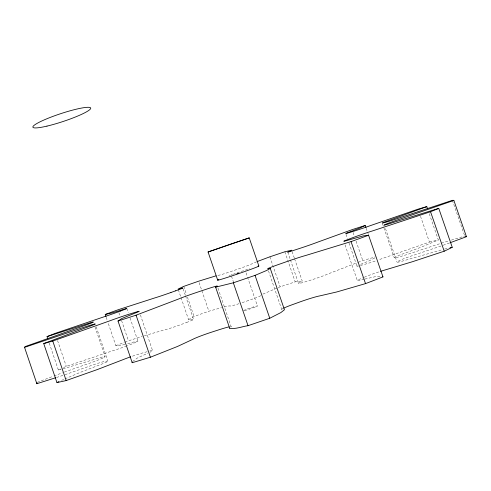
<?xml version="1.0" encoding="UTF-8"?>
<svg xmlns="http://www.w3.org/2000/svg" width="491" height="491" viewBox="0 0 491 491"><rect width="100%" height="100%" fill="white"/><g stroke="black" fill="none" stroke-linecap="round" stroke-linejoin="round"><path stroke-width="0.37" stroke-dasharray="2.46 1.84" d="M294.588 258.812L302.229 281.036L299.056 283.08A13.3 0.681 -18.7 0 0 306.353 281.496A158.765 9.212 -18.8 0 1 311.171 279.987A13.331 0.681 -18.7 0 0 327.436 274.187L357.479 262.532M186.457 322.526A13.275 0.681 -19 0 0 192.81 319.438L188.648 319.905L190.066 318.634L194.055 316.486A227.075 13.288 -18.8 0 1 208.878 311.214L221.594 307.661M132.49 361.585L137.29 358.08L147.846 353.152M374.688 257.99L368.809 261.022L360.302 264.483M262.863 294.14L276.856 288.137M61.633 380.378L63.726 379.426M429.257 213.72L438.359 239.976L419.86 247.673L402.865 253.896A14.785 0.816 -18.4 0 0 394.758 257.634A158.765 9.212 -18.8 0 1 396.323 257.456A14.865 0.829 -18.4 0 0 412.501 252.724L440.654 243.426M64.947 378.886L79.554 372.657L98.464 365.372A15.804 0.945 -19.3 0 0 107.271 361.075M278.176 287.609L280.165 286.818A227.075 13.288 -18.8 0 1 295.195 281.871L302.229 281.036M37.304 382.354L52.666 376.45M256.664 261.771L250.128 264.631A13.091 0.319 -18.9 0 1 237.81 269.148A158.673 4.456 -18.9 0 0 232.679 270.909A13.091 0.319 -18.9 0 1 219.913 274.972L215.917 275.874M53.955 375.959L62.388 372.81M64.333 372.092L88.202 363.702A14.791 0.829 -19.3 0 0 103.527 357.651M449.529 242.953L442.974 245.31M358.123 262.298L362.794 260.617A227.075 13.288 -18.8 0 1 375.271 256.903M63.535 367.606A227.075 13.288 -18.8 0 1 66.297 366.347L114.016 350.335A13.901 0.737 -19.2 0 0 126.132 346.204M440.992 246.016L414.692 254.878A15.804 0.933 -18.4 0 0 398.692 260.973A158.765 9.212 -18.8 0 1 397.434 261.783A15.884 0.945 -18.4 0 0 407.579 259.598L442.581 249.6M64.916 374.725L89.006 366.329A15.724 0.933 -19.3 0 1 105.626 361.259A158.765 9.212 -18.8 0 0 107.308 361.063M62.891 375.4L56.213 377.585M124.898 342.19A227.075 13.288 -18.8 0 1 128.452 340.815L142.237 336.384M144.36 335.715L165.289 329.676A13.306 0.681 -19 0 0 181.793 324.263A158.765 9.212 -18.8 0 1 186.476 322.519M441.323 243.211L448.706 240.921M451.389 240.099L464.762 236.079M127.734 343.737L134.043 341.914A13.84 0.73 -19.2 0 1 134.994 342.626A158.765 9.212 -18.8 0 0 131.674 344.031A13.901 0.737 -19.2 0 1 127.402 345.725M62.94 368.864L95.635 359.031A14.712 0.822 -19.3 0 1 104.724 356.883A158.765 9.212 -18.8 0 0 103.564 357.638M364.199 279.226L361.474 279.925A16.755 1.062 -18.5 0 1 361.419 278.434A158.765 9.212 -18.8 0 0 362.855 277.838M364.881 279.054L374.897 276.777L380.47 276.243M49.26 343.141L58.368 370.011L61.148 369.324M444.613 249.09L447.86 248.311M224.154 307.004L228.984 305.936L230.537 305.997A13.097 0.663 -18.9 0 0 239.473 303.542M124.984 344.467L119.313 345.658L115.87 345.713L108.137 322.98M452.364 200.353L464.517 235.361M420.517 216.316L429.435 242.075L381.973 258.634A13.951 0.737 -18.5 0 1 378.217 260.003M385.478 228.622L397.053 262.12M382.52 223.816L394.205 257.64M366.194 228.303L367.667 232.562M367.912 233.268L368.403 234.692M353.103 232.544L354.097 235.422M356.085 241.179L362.794 260.617M345.989 234.305L347.493 238.651M348.991 243.002L356.994 266.19M345.032 244.874L357.368 280.649M292.127 251.644L294.342 258.094M287.781 252.141L290.23 259.279M290.476 259.991L298.571 283.54M284.854 251.773L295.201 281.871M269.86 256.811L280.165 286.818M268.467 270.842L281.693 309.367M246.065 272.855L247.298 276.451M247.544 277.17L257.413 305.942M231.5 276.243L233.47 281.994M217.961 288.131L231.151 326.662M199.1 282.626L208.878 311.214M183.769 286.376L186.463 294.262M187.439 297.129L194.055 316.486M183.106 288.769L185.303 295.195M185.549 295.907L193.595 319.469M178.356 289.788L180.805 296.957M181.05 297.675L188.648 319.905M140.408 314.915L152.609 350.715M126.831 308.514L128.311 312.865M130.041 317.941L137.946 341.153M118.883 312.712L120.111 316.314M121.584 320.641L128.452 340.815M106.203 317.296L107.173 320.138M96.224 326.834L107.86 361.075M95.045 327.043L105.086 356.576M57.545 340.551L66.297 366.347M229.223 275.641A21.776 0.608 -18.9 0 1 230.494 275.187M231.144 274.96A21.776 0.608 -18.9 0 1 232.446 274.5M233.108 274.266A21.776 0.608 -18.9 0 1 249.686 268.687M364.267 277.255A158.765 9.212 -18.8 0 0 365.654 276.679A16.7 1.056 -18.5 0 1 379.868 271.566M248.563 300.467A158.765 9.212 -18.8 0 0 243.432 302.223A13.097 0.663 -18.9 0 1 240.768 303.119M360.431 265.484A158.765 9.212 -18.8 0 1 364.064 264.508A13.951 0.737 -18.5 0 0 376.155 260.727M358.749 265.913A13.889 0.73 -18.5 0 1 358.675 265.158M282 309.52A17.228 1.142 -18.7 0 1 283.246 308.354M230.469 326.644A17.203 1.142 -19 0 1 231.108 326.932M147.19 351.703A158.783 9.212 -18.8 0 1 143.163 352.814A16.626 1.056 -19.2 0 0 131.318 356.583M149.853 350.997A16.688 1.068 -19.2 0 1 149.872 352.262M58.368 370.011A227.075 13.288 -18.8 0 1 60.896 368.827M115.87 345.713A227.075 13.288 -18.8 0 1 124.192 342.46M429.429 242.081A227.075 13.288 -18.8 0 1 438.353 239.976M243.487 310.607A7.451 0.43 -18.8 0 1 253.601 306.863A7.451 0.43 -18.8 0 1 255.59 306.893A7.451 0.43 -18.8 0 1 244.444 310.625M260.77 295.65A13.097 0.663 -18.9 0 1 248.55 300.467"/><path stroke-width="0.74" d="M283.767 308.103A17.228 1.142 -18.7 0 1 293.311 304.322A158.783 9.212 -18.8 0 0 299.59 302.057A17.21 1.142 -18.7 0 1 319.733 295.907L336.771 291.955L365.531 283.614A227.081 13.288 -18.8 0 0 382.968 276.893L368.581 235.238A226.934 6.426 -18.9 0 1 351.04 241.609L305.813 255.455A17.197 0.552 -18.8 0 0 285.805 261.942A158.661 4.456 -18.9 0 1 279.52 264.146A17.216 0.552 -18.8 0 0 268 268.737L270.271 268.467L284.442 309.741L280.858 312.589L269.768 318.248A227.081 13.288 -18.8 0 1 248.029 325.686C242.216 326.466 235.269 329.449 229.776 328.221M229.107 326.877A17.203 1.142 -19 0 0 218.434 329.946A158.783 9.212 -18.8 0 1 212.038 332.014A17.179 1.142 -19 0 0 192.675 339.385L177.576 346.425L150.393 357.227A227.081 13.288 -18.8 0 1 132.202 362.702L118.006 321.004L121.707 318.561L135.682 312.865A16.676 0.516 -19 0 0 134.417 312.564A158.661 4.456 -18.9 0 1 129.962 313.945A16.614 0.509 -19.1 0 0 108.977 321.126L52.764 341.049A226.934 6.426 -18.9 0 1 43.73 343.571L56.938 382.557A227.081 13.288 -18.8 0 0 66.162 380.568L97.457 369.508L122.198 359.983A16.626 1.056 -19.2 0 1 130.661 356.81M229.757 328.454L215.629 287.174L217.145 286.143A17.191 0.552 -18.9 0 0 204.692 289.764A158.661 4.456 -18.9 0 1 198.339 291.881A17.167 0.552 -18.9 0 0 178.847 298.909L136.068 315.185A226.934 6.426 -18.9 0 1 118.006 321.004M270.271 268.467L266.435 270.566L255.056 275.365A226.934 6.426 -18.9 0 1 233.335 282.798L215.629 287.174M365.948 227.591L365.218 225.461L359.768 228.119L349.144 232.133A13.883 0.356 -18.7 0 0 349.101 232.654A158.661 4.456 -18.9 0 1 352.691 231.556A13.944 0.356 -18.7 0 0 370.552 225.565L418.037 209.16A226.934 6.426 -18.9 0 1 426.796 206.619L427.538 208.749M217.709 280.177L208.061 251.981L229.518 244.543L249.225 237.89L258.898 266.091M56.938 382.557L58.92 381.63M249.225 237.89L208.061 251.981M43.73 343.577L85.692 327.773A15.792 0.46 -19.1 0 0 94.695 324.072M426.802 206.619L391.045 219.716A14.773 0.393 -18.7 0 0 382.79 223.006A158.661 4.456 -18.9 0 1 384.3 222.662A14.853 0.399 -18.7 0 0 400.343 217.562L452.364 200.353A226.934 6.426 -18.9 0 1 453.862 200.42L466.45 236.693L450.179 242.72M257.849 261.31L269.86 256.811A226.934 6.426 -18.9 0 1 284.854 251.773L291.636 250.214L288.309 251.815A13.294 0.331 -18.8 0 0 295.459 249.809A158.661 4.456 -18.9 0 1 300.253 248.237A13.325 0.331 -18.8 0 0 316.542 242.548L352.108 229.659A226.934 6.426 -18.9 0 1 365.218 225.461M453.862 200.42L402.061 218.378A15.792 0.454 -18.7 0 0 385.975 224.184A158.661 4.456 -18.9 0 1 384.656 224.823A15.872 0.454 -18.7 0 0 394.592 222.042L438.751 208.368L452.242 247.286A227.081 13.288 -18.8 0 1 444.208 251.208L412.501 261.703L386.638 269.498A16.7 1.056 -18.5 0 0 380.519 271.357M438.751 208.368A226.934 6.426 -18.9 0 1 430.533 211.744L373.228 230.678A16.688 0.509 -18.7 0 0 352.256 237.853A158.648 4.456 -18.9 0 1 347.978 239.467A16.743 0.516 -18.7 0 0 347.8 240.259L363.137 235.919L368.581 235.238M236.754 273.849L238.595 273.223M55.551 377.8L36.85 383.698L24.55 347.37L76.602 329.78A15.712 0.454 -19.1 0 1 93.112 324.428A158.648 4.456 -18.9 0 0 94.751 324.054M47.787 338.784L47.044 336.611L84.01 324.815A14.699 0.399 -19.1 0 1 92.94 322.219M215.917 275.874L198.61 281.202A226.934 6.426 -18.9 0 0 183.769 286.376L178.11 289.07L182.124 288.162A13.263 0.331 -19 0 1 175.631 290.825M450.002 247.808L452.242 247.286M105.964 316.585L105.24 314.455L111.844 312.982L123.02 309.539A13.828 0.356 -19 0 1 123.806 309.772A158.661 4.456 -18.9 0 0 120.442 311.055M382.458 276.556L382.968 276.893M430.533 211.744L444.208 251.208M351.04 241.609L365.531 283.614M255.056 275.365L269.768 318.248M233.335 282.798L248.029 325.686M136.068 315.185L150.393 357.227M52.764 341.049L66.162 380.568M132.177 362.192L132.196 362.702M258.131 266.165A21.776 0.608 -18.9 0 1 237.785 273.929A21.776 0.608 -18.9 0 1 218.771 279.582M91.725 322.814A158.661 4.456 -18.9 0 1 92.977 322.213M170.972 292.489A158.661 4.456 -18.9 0 1 175.649 290.819M91.694 322.82A14.779 0.399 -19.1 0 1 76.246 328.497L25.194 346.572A226.934 6.426 -18.9 0 0 24.55 347.37M120.412 311.061A13.889 0.356 -19 0 1 102.76 317.229L55.115 333.389A226.934 6.426 -18.9 0 0 47.05 336.605M170.948 292.495A13.3 0.331 -19 0 1 154.487 298.019L117.901 309.833A226.934 6.426 -18.9 0 0 105.24 314.455M36.85 383.698A227.081 13.288 -18.8 0 1 36.985 382.857M465.493 236.22A227.081 13.288 -18.8 0 1 466.45 236.693M46.964 126.113A30.454 4.088 -18.3 0 0 90.731 108.296A30.454 4.088 -18.3 0 0 47.676 118.435A30.454 4.088 -18.3 0 0 46.964 126.113"/></g></svg>
